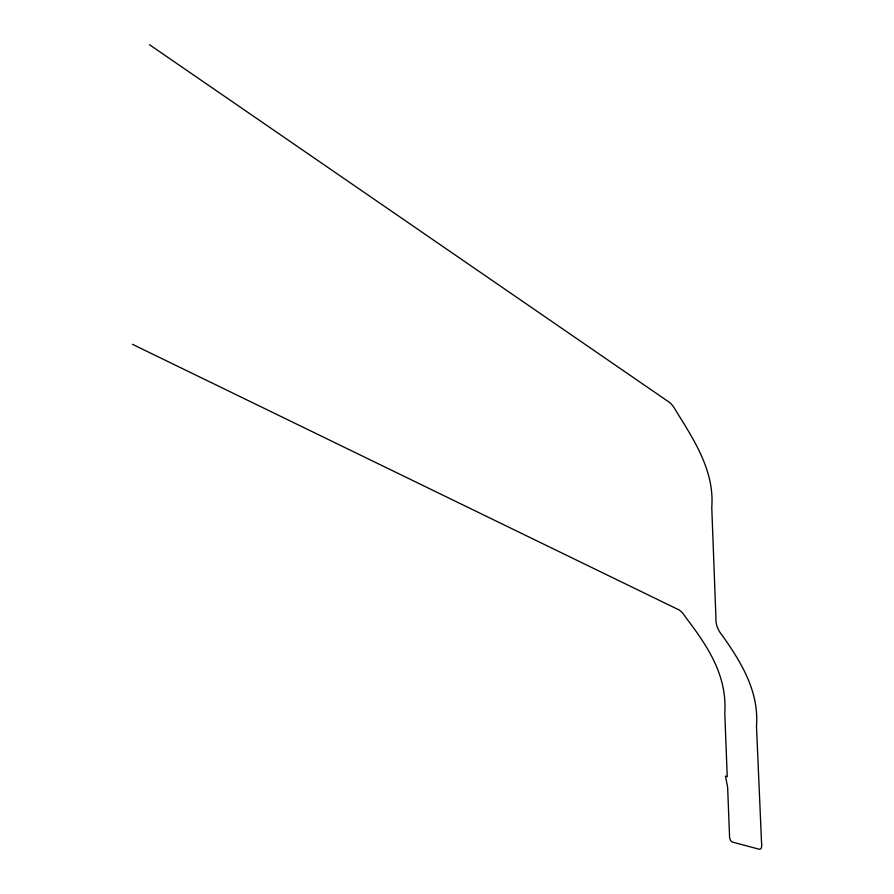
<?xml version="1.0" encoding="UTF-8"?>
<svg xmlns="http://www.w3.org/2000/svg" width="894" height="894" viewBox="0 0 894 894"><rect width="100%" height="100%" fill="white"/><g stroke="black" fill="none" stroke-linecap="round" stroke-linejoin="round"><path stroke-width="1.34" d="M132.401 344.279L676.59 608.736C680.926 610.155 683.508 613.988 685.899 617.62C707.746 646.306 727.336 675.585 724.788 713.256L727.235 776.674L725.447 776.081L727.649 787.368L729.314 830.492C729.828 834.594 728.152 842.092 734.209 842.55L757.643 848.808C763.577 851.434 761.185 842.405 761.397 839.421L756.469 725.95C759.207 691.822 741.215 662.13 722.251 635.455C718.094 630.494 715.491 624.425 715.926 617.799L711.758 507.367C714.641 470.97 693.967 439.826 675.674 410.357C673.64 406.58 671.126 402.971 667.27 400.87L149.488 44.7"/></g></svg>
